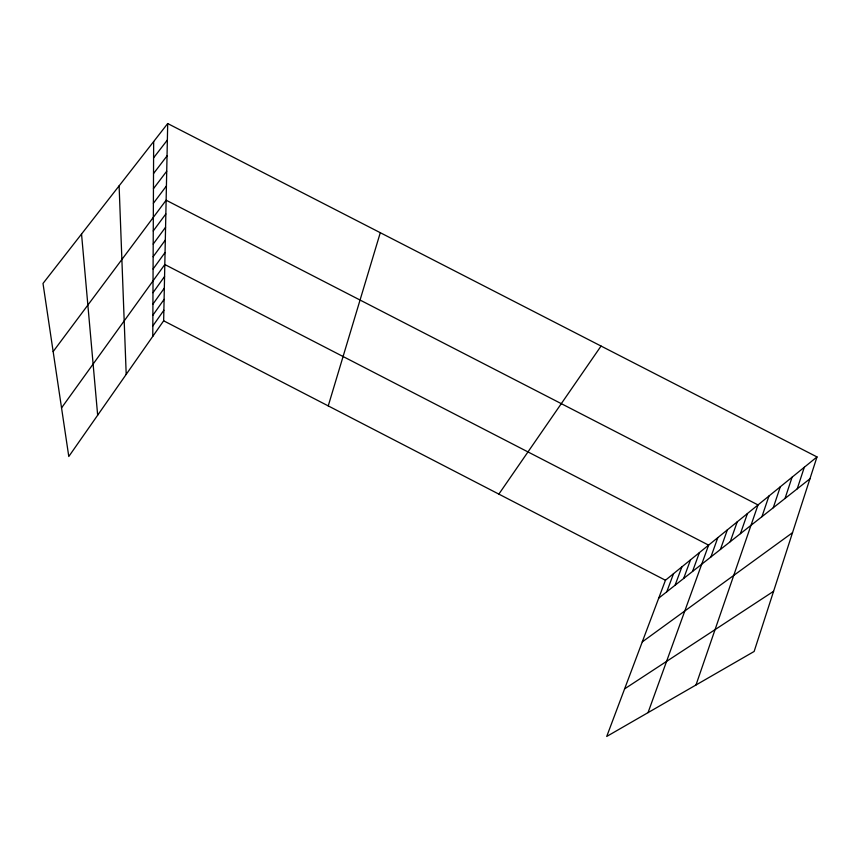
<?xml version="1.0" encoding="UTF-8"?>
<svg xmlns="http://www.w3.org/2000/svg" width="860" height="860" viewBox="0 0 860 860"><rect width="100%" height="100%" fill="white"/><g stroke="black" fill="none" stroke-linecap="round" stroke-linejoin="round"><path stroke-width="1.29" d="M152.779 336.367L153.66 141.545M167.7 123.55L43 283.456L68.789 456.51L163.658 320.801L167.7 123.55L817 456.929L754.134 651.471L606.719 736.45L665.446 580.253L817 456.929M328.24 405.898L380.292 232.705M797.231 488.824L804.304 467.26M785.019 498.467L792.082 477.203M773.258 507.755L780.31 486.781M761.917 516.699L768.958 496.016M695.987 684.99L758.015 504.927L166.13 200.208L53.148 351.589M740.438 533.651L747.447 513.527M730.247 541.692L737.235 521.837M720.411 549.454L727.366 529.857M710.897 556.968L717.831 537.618M648.042 712.628L708.608 545.133L164.808 264.525L61.544 407.887M692.526 571.459L699.406 552.614M683.657 578.468L690.505 559.86M675.078 585.241L681.883 566.869M666.769 591.798L673.541 573.663M498.854 494.113L601.054 346.053M152.822 325.962L163.873 310.245M152.876 315.233L164.099 299.355M152.919 304.15L164.325 288.121M152.972 292.712L164.561 276.512M153.08 269.019L165.055 252.507M153.134 256.753L165.314 240.08M153.198 244.079L165.572 227.233M153.252 230.953L165.84 213.957M153.381 203.293L166.421 185.964M153.446 188.705L166.722 171.215M153.521 173.57L167.033 155.907M153.585 157.864L167.356 140.04M658.717 598.151L809.937 478.805M642.269 641.893L792.522 532.684M624.607 688.871L773.581 591.304M163.658 320.801L665.446 580.253M81.539 234.038L97.664 415.187M119.11 185.868L126.205 374.379"/></g></svg>
